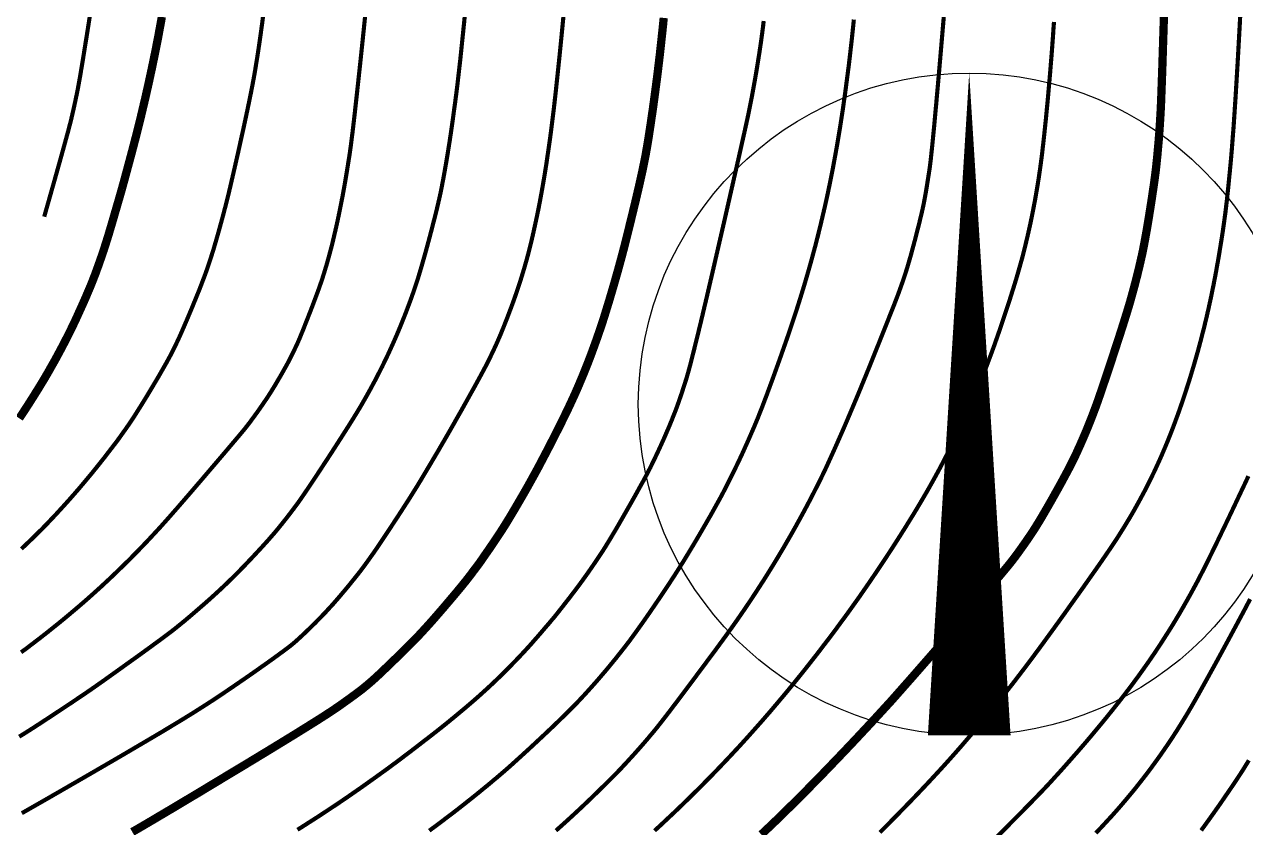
# Model space of a CAD drawing. Extents: x 36524600 to 36525730, y 2746759 to 2747713.
# Drawn here: x 36525149.49 to 36525171.63, y 2747434.52 to 2747449.07 of the extents above; entities that cross this region are included whole.
import ezdxf

# ---------------------------------------------------------------- set-up
doc = ezdxf.new("R2010")
doc.units = 0
doc.header["$LTSCALE"] = 1000
doc.header["$MEASUREMENT"] = 0
doc.layers.add('DGX', color=251, linetype='Continuous')
doc.layers.add('DIM_SYMB', color=3, linetype='Continuous')

# ---------------------------------------------------------------- blocks, each defined once
blk = doc.blocks.new('dxt')
at = {"layer": 'DGX', "color": 253, "linetype": 'Continuous', "flags": 128}
for points, const_width in [([(36525171.686, 2747435.737), (36525171.652, 2747435.68), (36525171.617, 2747435.624), (36525171.58, 2747435.564), (36525171.538, 2747435.498), (36525171.49, 2747435.426), (36525171.438, 2747435.346), (36525171.38, 2747435.261), (36525171.317, 2747435.168), (36525171.249, 2747435.07), (36525171.177, 2747434.964), (36525171.102, 2747434.857), (36525171.029, 2747434.754), (36525170.958, 2747434.655), (36525170.889, 2747434.559), (36525170.822, 2747434.467)], 0.075), ([(36525170.15, 2747449.323), (36525170.141, 2747449.032), (36525170.132, 2747448.751), (36525170.124, 2747448.498), (36525170.117, 2747448.274), (36525170.11, 2747448.079), (36525170.104, 2747447.911), (36525170.099, 2747447.772), (36525170.095, 2747447.662), (36525170.091, 2747447.58), (36525170.088, 2747447.513), (36525170.084, 2747447.445), (36525170.08, 2747447.378), (36525170.076, 2747447.31), (36525170.072, 2747447.243), (36525170.067, 2747447.175), (36525170.063, 2747447.108), (36525170.057, 2747447.04), (36525170.052, 2747446.973), (36525170.046, 2747446.905), (36525170.04, 2747446.838), (36525170.034, 2747446.771), (36525170.028, 2747446.703), (36525170.021, 2747446.636), (36525170.014, 2747446.569), (36525170.007, 2747446.501), (36525169.999, 2747446.43), (36525169.989, 2747446.35), (36525169.977, 2747446.262), (36525169.964, 2747446.166), (36525169.948, 2747446.061), (36525169.932, 2747445.949), (36525169.913, 2747445.827), (36525169.893, 2747445.698), (36525169.872, 2747445.569), (36525169.852, 2747445.448), (36525169.833, 2747445.335), (36525169.814, 2747445.231), (36525169.797, 2747445.136), (36525169.78, 2747445.049), (36525169.765, 2747444.97), (36525169.75, 2747444.9), (36525169.735, 2747444.834), (36525169.72, 2747444.768), (36525169.705, 2747444.702), (36525169.689, 2747444.636), (36525169.673, 2747444.57), (36525169.657, 2747444.505), (36525169.64, 2747444.439), (36525169.623, 2747444.374), (36525169.606, 2747444.309), (36525169.588, 2747444.243), (36525169.57, 2747444.178), (36525169.552, 2747444.113), (36525169.534, 2747444.048), (36525169.515, 2747443.983), (36525169.495, 2747443.918), (36525169.476, 2747443.854), (36525169.454, 2747443.785), (36525169.43, 2747443.707), (36525169.403, 2747443.62), (36525169.372, 2747443.525), (36525169.339, 2747443.421), (36525169.302, 2747443.308), (36525169.262, 2747443.186), (36525169.22, 2747443.056), (36525169.177, 2747442.925), (36525169.137, 2747442.804), (36525169.099, 2747442.691), (36525169.064, 2747442.588), (36525169.032, 2747442.493), (36525169.003, 2747442.407), (36525168.976, 2747442.33), (36525168.953, 2747442.262), (36525168.93, 2747442.199), (36525168.907, 2747442.135), (36525168.883, 2747442.072), (36525168.859, 2747442.009), (36525168.835, 2747441.946), (36525168.81, 2747441.883), (36525168.785, 2747441.821), (36525168.76, 2747441.758), (36525168.734, 2747441.696), (36525168.708, 2747441.634), (36525168.681, 2747441.572), (36525168.654, 2747441.51), (36525168.627, 2747441.448), (36525168.599, 2747441.387), (36525168.571, 2747441.325), (36525168.543, 2747441.264), (36525168.512, 2747441.2), (36525168.476, 2747441.128), (36525168.436, 2747441.049), (36525168.391, 2747440.964), (36525168.341, 2747440.871), (36525168.287, 2747440.771), (36525168.228, 2747440.664), (36525168.164, 2747440.55), (36525168.1, 2747440.436), (36525168.039, 2747440.33), (36525167.982, 2747440.232), (36525167.929, 2747440.141), (36525167.879, 2747440.058), (36525167.833, 2747439.983), (36525167.79, 2747439.915), (36525167.751, 2747439.855), (36525167.713, 2747439.799), (36525167.675, 2747439.743), (36525167.637, 2747439.688), (36525167.598, 2747439.633), (36525167.559, 2747439.578), (36525167.52, 2747439.523), (36525167.48, 2747439.468), (36525167.44, 2747439.414), (36525167.388, 2747439.347), (36525167.312, 2747439.252), (36525167.211, 2747439.131), (36525167.087, 2747438.983), (36525166.938, 2747438.808), (36525166.765, 2747438.606), (36525166.568, 2747438.378), (36525166.347, 2747438.122), (36525166.124, 2747437.865), (36525165.92, 2747437.63), (36525165.735, 2747437.419), (36525165.57, 2747437.23), (36525165.424, 2747437.065), (36525165.298, 2747436.922), (36525165.191, 2747436.802), (36525165.103, 2747436.706), (36525165.025, 2747436.621), (36525164.947, 2747436.536), (36525164.869, 2747436.451), (36525164.79, 2747436.366), (36525164.711, 2747436.282), (36525164.632, 2747436.197), (36525164.553, 2747436.113), (36525164.474, 2747436.029), (36525164.395, 2747435.946), (36525164.315, 2747435.862), (36525164.235, 2747435.778), (36525164.155, 2747435.695), (36525164.075, 2747435.612), (36525163.995, 2747435.529), (36525163.915, 2747435.446), (36525163.834, 2747435.364), (36525163.753, 2747435.281), (36525163.672, 2747435.199), (36525163.591, 2747435.117), (36525163.509, 2747435.036), (36525163.427, 2747434.954), (36525163.345, 2747434.873), (36525163.263, 2747434.792), (36525163.18, 2747434.712), (36525163.098, 2747434.632), (36525163.014, 2747434.552), (36525162.931, 2747434.473), (36525162.847, 2747434.394)], 0.15), ([(36525171.71, 2747438.658), (36525171.657, 2747438.558), (36525171.598, 2747438.446), (36525171.531, 2747438.321), (36525171.458, 2747438.185), (36525171.378, 2747438.036), (36525171.291, 2747437.875), (36525171.197, 2747437.702), (36525171.103, 2747437.529), (36525171.014, 2747437.368), (36525170.932, 2747437.219), (36525170.856, 2747437.083), (36525170.787, 2747436.958), (36525170.723, 2747436.846), (36525170.666, 2747436.745), (36525170.614, 2747436.657), (36525170.566, 2747436.575), (36525170.516, 2747436.493), (36525170.466, 2747436.412), (36525170.416, 2747436.331), (36525170.365, 2747436.251), (36525170.313, 2747436.171), (36525170.26, 2747436.091), (36525170.207, 2747436.012), (36525170.153, 2747435.933), (36525170.099, 2747435.855), (36525170.044, 2747435.777), (36525169.988, 2747435.7), (36525169.932, 2747435.623), (36525169.875, 2747435.546), (36525169.817, 2747435.47), (36525169.759, 2747435.395), (36525169.7, 2747435.32), (36525169.641, 2747435.245), (36525169.581, 2747435.171), (36525169.52, 2747435.098), (36525169.459, 2747435.025), (36525169.397, 2747434.952), (36525169.335, 2747434.88), (36525169.272, 2747434.808), (36525169.202, 2747434.73), (36525169.118, 2747434.639), (36525169.022, 2747434.535), (36525168.912, 2747434.418)], 0.075), ([(36525160.911, 2747434.462), (36525161, 2747434.543), (36525161.088, 2747434.625), (36525161.176, 2747434.708), (36525161.264, 2747434.79), (36525161.351, 2747434.873), (36525161.438, 2747434.957), (36525161.524, 2747435.041), (36525161.61, 2747435.125), (36525161.696, 2747435.21), (36525161.781, 2747435.295), (36525161.866, 2747435.381), (36525161.95, 2747435.467), (36525162.034, 2747435.553), (36525162.117, 2747435.64), (36525162.2, 2747435.727), (36525162.283, 2747435.815), (36525162.365, 2747435.903), (36525162.447, 2747435.991), (36525162.528, 2747436.08), (36525162.609, 2747436.169), (36525162.689, 2747436.259), (36525162.769, 2747436.349), (36525162.849, 2747436.439), (36525162.928, 2747436.53), (36525163.007, 2747436.621), (36525163.085, 2747436.713), (36525163.163, 2747436.805), (36525163.24, 2747436.897), (36525163.318, 2747436.99), (36525163.394, 2747437.083), (36525163.471, 2747437.177), (36525163.547, 2747437.271), (36525163.623, 2747437.366), (36525163.698, 2747437.46), (36525163.772, 2747437.555), (36525163.847, 2747437.65), (36525163.92, 2747437.745), (36525163.993, 2747437.841), (36525164.066, 2747437.936), (36525164.138, 2747438.032), (36525164.21, 2747438.128), (36525164.281, 2747438.225), (36525164.352, 2747438.321), (36525164.423, 2747438.418), (36525164.493, 2747438.516), (36525164.562, 2747438.613), (36525164.632, 2747438.711), (36525164.7, 2747438.81), (36525164.769, 2747438.909), (36525164.838, 2747439.01), (36525164.908, 2747439.113), (36525164.978, 2747439.217), (36525165.049, 2747439.323), (36525165.12, 2747439.431), (36525165.192, 2747439.54), (36525165.264, 2747439.652), (36525165.335, 2747439.763), (36525165.404, 2747439.872), (36525165.472, 2747439.98), (36525165.537, 2747440.086), (36525165.601, 2747440.189), (36525165.663, 2747440.291), (36525165.723, 2747440.392), (36525165.781, 2747440.49), (36525165.838, 2747440.588), (36525165.894, 2747440.686), (36525165.949, 2747440.784), (36525166.004, 2747440.883), (36525166.058, 2747440.982), (36525166.111, 2747441.082), (36525166.163, 2747441.182), (36525166.215, 2747441.282), (36525166.267, 2747441.383), (36525166.317, 2747441.484), (36525166.367, 2747441.585), (36525166.416, 2747441.687), (36525166.465, 2747441.789), (36525166.512, 2747441.891), (36525166.559, 2747441.994), (36525166.606, 2747442.097), (36525166.651, 2747442.2), (36525166.696, 2747442.303), (36525166.74, 2747442.407), (36525166.784, 2747442.512), (36525166.827, 2747442.616), (36525166.869, 2747442.721), (36525166.91, 2747442.826), (36525166.95, 2747442.931), (36525166.991, 2747443.04), (36525167.033, 2747443.153), (36525167.076, 2747443.272), (36525167.12, 2747443.397), (36525167.165, 2747443.526), (36525167.211, 2747443.662), (36525167.258, 2747443.802), (36525167.306, 2747443.948), (36525167.354, 2747444.094), (36525167.398, 2747444.234), (36525167.44, 2747444.368), (36525167.479, 2747444.496), (36525167.514, 2747444.619), (36525167.547, 2747444.735), (36525167.578, 2747444.846), (36525167.605, 2747444.951), (36525167.63, 2747445.053), (36525167.655, 2747445.155), (36525167.679, 2747445.257), (36525167.702, 2747445.36), (36525167.725, 2747445.463), (36525167.746, 2747445.566), (36525167.767, 2747445.669), (36525167.787, 2747445.772), (36525167.807, 2747445.875), (36525167.825, 2747445.979), (36525167.843, 2747446.083), (36525167.86, 2747446.186), (36525167.877, 2747446.29), (36525167.892, 2747446.394), (36525167.907, 2747446.498), (36525167.921, 2747446.603), (36525167.935, 2747446.71), (36525167.948, 2747446.824), (36525167.962, 2747446.944), (36525167.976, 2747447.071), (36525167.99, 2747447.204), (36525168.005, 2747447.343), (36525168.019, 2747447.489), (36525168.034, 2747447.641), (36525168.048, 2747447.794), (36525168.061, 2747447.943), (36525168.074, 2747448.088), (36525168.086, 2747448.229), (36525168.097, 2747448.366), (36525168.108, 2747448.498), (36525168.118, 2747448.627), (36525168.127, 2747448.751), (36525168.136, 2747448.873), (36525168.144, 2747448.995), (36525168.153, 2747449.117)], 0.075), ([(36525159.123, 2747434.463), (36525159.214, 2747434.544), (36525159.304, 2747434.625), (36525159.394, 2747434.707), (36525159.484, 2747434.79), (36525159.573, 2747434.873), (36525159.662, 2747434.957), (36525159.75, 2747435.041), (36525159.834, 2747435.123), (36525159.914, 2747435.2), (36525159.987, 2747435.272), (36525160.055, 2747435.338), (36525160.117, 2747435.4), (36525160.173, 2747435.457), (36525160.224, 2747435.508), (36525160.269, 2747435.555), (36525160.311, 2747435.599), (36525160.352, 2747435.644), (36525160.394, 2747435.688), (36525160.435, 2747435.733), (36525160.476, 2747435.778), (36525160.517, 2747435.823), (36525160.558, 2747435.868), (36525160.598, 2747435.913), (36525160.639, 2747435.959), (36525160.679, 2747436.005), (36525160.719, 2747436.051), (36525160.759, 2747436.097), (36525160.798, 2747436.143), (36525160.837, 2747436.19), (36525160.876, 2747436.236), (36525160.915, 2747436.283), (36525160.96, 2747436.338), (36525161.015, 2747436.408), (36525161.082, 2747436.494), (36525161.16, 2747436.595), (36525161.249, 2747436.712), (36525161.349, 2747436.844), (36525161.46, 2747436.992), (36525161.583, 2747437.155), (36525161.705, 2747437.32), (36525161.818, 2747437.471), (36525161.92, 2747437.609), (36525162.013, 2747437.733), (36525162.094, 2747437.844), (36525162.166, 2747437.942), (36525162.227, 2747438.026), (36525162.278, 2747438.097), (36525162.324, 2747438.161), (36525162.37, 2747438.226), (36525162.415, 2747438.29), (36525162.46, 2747438.355), (36525162.505, 2747438.42), (36525162.55, 2747438.486), (36525162.594, 2747438.551), (36525162.638, 2747438.616), (36525162.682, 2747438.682), (36525162.725, 2747438.748), (36525162.768, 2747438.814), (36525162.811, 2747438.88), (36525162.854, 2747438.947), (36525162.897, 2747439.013), (36525162.939, 2747439.08), (36525162.981, 2747439.147), (36525163.022, 2747439.214), (36525163.064, 2747439.281), (36525163.105, 2747439.349), (36525163.146, 2747439.416), (36525163.186, 2747439.484), (36525163.227, 2747439.552), (36525163.267, 2747439.62), (36525163.306, 2747439.688), (36525163.346, 2747439.757), (36525163.385, 2747439.825), (36525163.424, 2747439.894), (36525163.463, 2747439.963), (36525163.501, 2747440.032), (36525163.539, 2747440.101), (36525163.577, 2747440.17), (36525163.615, 2747440.24), (36525163.652, 2747440.309), (36525163.689, 2747440.379), (36525163.726, 2747440.449), (36525163.762, 2747440.519), (36525163.798, 2747440.589), (36525163.834, 2747440.66), (36525163.87, 2747440.73), (36525163.905, 2747440.801), (36525163.942, 2747440.876), (36525163.983, 2747440.961), (36525164.027, 2747441.054), (36525164.074, 2747441.157), (36525164.125, 2747441.27), (36525164.18, 2747441.391), (36525164.238, 2747441.522), (36525164.3, 2747441.662), (36525164.365, 2747441.811), (36525164.432, 2747441.968), (36525164.502, 2747442.133), (36525164.575, 2747442.306), (36525164.65, 2747442.488), (36525164.728, 2747442.678), (36525164.809, 2747442.876), (36525164.892, 2747443.083), (36525164.973, 2747443.284), (36525165.045, 2747443.465), (36525165.109, 2747443.625), (36525165.165, 2747443.767), (36525165.213, 2747443.888), (36525165.253, 2747443.989), (36525165.285, 2747444.071), (36525165.308, 2747444.132), (36525165.328, 2747444.184), (36525165.347, 2747444.236), (36525165.365, 2747444.287), (36525165.384, 2747444.339), (36525165.402, 2747444.391), (36525165.42, 2747444.443), (36525165.438, 2747444.496), (36525165.455, 2747444.548), (36525165.473, 2747444.604), (36525165.493, 2747444.666), (36525165.513, 2747444.736), (36525165.535, 2747444.812), (36525165.559, 2747444.895), (36525165.583, 2747444.985), (36525165.609, 2747445.081), (36525165.637, 2747445.184), (36525165.663, 2747445.288), (36525165.688, 2747445.385), (36525165.711, 2747445.475), (36525165.731, 2747445.559), (36525165.75, 2747445.636), (36525165.766, 2747445.706), (36525165.78, 2747445.77), (36525165.792, 2747445.828), (36525165.803, 2747445.885), (36525165.815, 2747445.95), (36525165.828, 2747446.021), (36525165.841, 2747446.099), (36525165.855, 2747446.184), (36525165.869, 2747446.276), (36525165.885, 2747446.375), (36525165.901, 2747446.481), (36525165.92, 2747446.635), (36525165.946, 2747446.879), (36525165.979, 2747447.213), (36525166.018, 2747447.636), (36525166.064, 2747448.15), (36525166.116, 2747448.753), (36525166.175, 2747449.446)], 0.075), ([(36525164.997, 2747434.431), (36525165.127, 2747434.561), (36525165.257, 2747434.693), (36525165.389, 2747434.828), (36525165.52, 2747434.962), (36525165.646, 2747435.093), (36525165.767, 2747435.22), (36525165.884, 2747435.344), (36525165.996, 2747435.465), (36525166.104, 2747435.582), (36525166.207, 2747435.695), (36525166.305, 2747435.805), (36525166.401, 2747435.913), (36525166.496, 2747436.022), (36525166.59, 2747436.132), (36525166.684, 2747436.242), (36525166.777, 2747436.352), (36525166.87, 2747436.463), (36525166.962, 2747436.575), (36525167.054, 2747436.687), (36525167.145, 2747436.799), (36525167.235, 2747436.912), (36525167.325, 2747437.026), (36525167.414, 2747437.139), (36525167.502, 2747437.254), (36525167.59, 2747437.369), (36525167.677, 2747437.484), (36525167.764, 2747437.6), (36525167.852, 2747437.719), (36525167.944, 2747437.844), (36525168.04, 2747437.976), (36525168.14, 2747438.113), (36525168.244, 2747438.257), (36525168.352, 2747438.407), (36525168.463, 2747438.563), (36525168.579, 2747438.725), (36525168.692, 2747438.884), (36525168.796, 2747439.032), (36525168.892, 2747439.168), (36525168.979, 2747439.292), (36525169.057, 2747439.405), (36525169.127, 2747439.507), (36525169.188, 2747439.597), (36525169.24, 2747439.675), (36525169.288, 2747439.747), (36525169.335, 2747439.82), (36525169.381, 2747439.894), (36525169.427, 2747439.967), (36525169.472, 2747440.042), (36525169.517, 2747440.116), (36525169.561, 2747440.191), (36525169.604, 2747440.266), (36525169.647, 2747440.342), (36525169.689, 2747440.418), (36525169.73, 2747440.494), (36525169.771, 2747440.57), (36525169.812, 2747440.647), (36525169.851, 2747440.725), (36525169.89, 2747440.802), (36525169.928, 2747440.88), (36525169.966, 2747440.958), (36525170.003, 2747441.037), (36525170.039, 2747441.116), (36525170.075, 2747441.195), (36525170.11, 2747441.274), (36525170.144, 2747441.354), (36525170.178, 2747441.434), (36525170.211, 2747441.514), (36525170.244, 2747441.595), (36525170.276, 2747441.676), (36525170.307, 2747441.757), (36525170.338, 2747441.838), (36525170.368, 2747441.92), (36525170.398, 2747442.001), (36525170.427, 2747442.083), (36525170.456, 2747442.166), (36525170.484, 2747442.248), (36525170.512, 2747442.331), (36525170.539, 2747442.413), (36525170.566, 2747442.496), (36525170.593, 2747442.579), (36525170.619, 2747442.662), (36525170.644, 2747442.746), (36525170.669, 2747442.829), (36525170.694, 2747442.913), (36525170.718, 2747442.996), (36525170.742, 2747443.08), (36525170.766, 2747443.164), (36525170.788, 2747443.248), (36525170.811, 2747443.333), (36525170.833, 2747443.417), (36525170.854, 2747443.501), (36525170.876, 2747443.586), (36525170.896, 2747443.67), (36525170.917, 2747443.755), (36525170.936, 2747443.84), (36525170.956, 2747443.925), (36525170.974, 2747444.01), (36525170.993, 2747444.095), (36525171.011, 2747444.181), (36525171.028, 2747444.266), (36525171.046, 2747444.351), (36525171.062, 2747444.437), (36525171.079, 2747444.523), (36525171.095, 2747444.609), (36525171.11, 2747444.695), (36525171.126, 2747444.781), (36525171.141, 2747444.867), (36525171.155, 2747444.953), (36525171.169, 2747445.04), (36525171.183, 2747445.126), (36525171.197, 2747445.213), (36525171.21, 2747445.299), (36525171.223, 2747445.385), (36525171.235, 2747445.472), (36525171.247, 2747445.558), (36525171.26, 2747445.65), (36525171.272, 2747445.753), (36525171.286, 2747445.867), (36525171.299, 2747445.992), (36525171.314, 2747446.128), (36525171.328, 2747446.274), (36525171.344, 2747446.432), (36525171.36, 2747446.6), (36525171.376, 2747446.785), (36525171.392, 2747446.992), (36525171.41, 2747447.221), (36525171.427, 2747447.473), (36525171.445, 2747447.746), (36525171.463, 2747448.041), (36525171.482, 2747448.358), (36525171.501, 2747448.697), (36525171.52, 2747449.037), (36525171.536, 2747449.354)], 0.075), ([(36525171.678, 2747440.887), (36525171.632, 2747440.787), (36525171.576, 2747440.669), (36525171.511, 2747440.532), (36525171.437, 2747440.375), (36525171.354, 2747440.2), (36525171.269, 2747440.022), (36525171.189, 2747439.856), (36525171.115, 2747439.702), (36525171.046, 2747439.56), (36525170.982, 2747439.43), (36525170.924, 2747439.312), (36525170.871, 2747439.206), (36525170.823, 2747439.113), (36525170.778, 2747439.025), (36525170.732, 2747438.938), (36525170.685, 2747438.852), (36525170.638, 2747438.765), (36525170.59, 2747438.679), (36525170.542, 2747438.594), (36525170.493, 2747438.508), (36525170.444, 2747438.423), (36525170.394, 2747438.339), (36525170.343, 2747438.254), (36525170.292, 2747438.17), (36525170.24, 2747438.087), (36525170.187, 2747438.004), (36525170.134, 2747437.921), (36525170.081, 2747437.838), (36525170.026, 2747437.756), (36525169.972, 2747437.674), (36525169.916, 2747437.593), (36525169.861, 2747437.512), (36525169.804, 2747437.432), (36525169.747, 2747437.351), (36525169.69, 2747437.272), (36525169.631, 2747437.192), (36525169.573, 2747437.113), (36525169.514, 2747437.035), (36525169.454, 2747436.956), (36525169.394, 2747436.878), (36525169.333, 2747436.8), (36525169.272, 2747436.723), (36525169.211, 2747436.646), (36525169.149, 2747436.569), (36525169.087, 2747436.492), (36525169.024, 2747436.416), (36525168.961, 2747436.34), (36525168.898, 2747436.264), (36525168.835, 2747436.189), (36525168.771, 2747436.113), (36525168.707, 2747436.038), (36525168.643, 2747435.964), (36525168.578, 2747435.889), (36525168.513, 2747435.815), (36525168.448, 2747435.741), (36525168.382, 2747435.667), (36525168.317, 2747435.593), (36525168.251, 2747435.52), (36525168.184, 2747435.447), (36525168.118, 2747435.374), (36525168.051, 2747435.301), (36525167.974, 2747435.219), (36525167.876, 2747435.117), (36525167.758, 2747434.996), (36525167.62, 2747434.855), (36525167.462, 2747434.695), (36525167.283, 2747434.515), (36525167.084, 2747434.316)], 0.075), ([(36525156.826, 2747434.462), (36525156.924, 2747434.534), (36525157.009, 2747434.597), (36525157.081, 2747434.652), (36525157.147, 2747434.702), (36525157.213, 2747434.752), (36525157.279, 2747434.802), (36525157.345, 2747434.853), (36525157.41, 2747434.904), (36525157.475, 2747434.955), (36525157.54, 2747435.007), (36525157.605, 2747435.058), (36525157.669, 2747435.11), (36525157.734, 2747435.162), (36525157.798, 2747435.215), (36525157.862, 2747435.267), (36525157.926, 2747435.32), (36525157.989, 2747435.373), (36525158.053, 2747435.426), (36525158.116, 2747435.48), (36525158.183, 2747435.537), (36525158.257, 2747435.602), (36525158.338, 2747435.674), (36525158.426, 2747435.754), (36525158.522, 2747435.841), (36525158.625, 2747435.935), (36525158.735, 2747436.037), (36525158.852, 2747436.146), (36525158.969, 2747436.256), (36525159.078, 2747436.359), (36525159.178, 2747436.456), (36525159.271, 2747436.546), (36525159.356, 2747436.629), (36525159.432, 2747436.706), (36525159.501, 2747436.776), (36525159.561, 2747436.84), (36525159.618, 2747436.901), (36525159.673, 2747436.961), (36525159.729, 2747437.023), (36525159.784, 2747437.084), (36525159.839, 2747437.146), (36525159.893, 2747437.208), (36525159.947, 2747437.271), (36525160.001, 2747437.334), (36525160.054, 2747437.397), (36525160.107, 2747437.461), (36525160.159, 2747437.525), (36525160.212, 2747437.589), (36525160.263, 2747437.654), (36525160.315, 2747437.719), (36525160.366, 2747437.784), (36525160.417, 2747437.85), (36525160.47, 2747437.92), (36525160.528, 2747438), (36525160.592, 2747438.088), (36525160.661, 2747438.185), (36525160.736, 2747438.291), (36525160.816, 2747438.406), (36525160.901, 2747438.53), (36525160.991, 2747438.662), (36525161.084, 2747438.8), (36525161.175, 2747438.938), (36525161.266, 2747439.077), (36525161.355, 2747439.217), (36525161.443, 2747439.357), (36525161.529, 2747439.499), (36525161.615, 2747439.641), (36525161.699, 2747439.783), (36525161.78, 2747439.922), (36525161.855, 2747440.052), (36525161.925, 2747440.173), (36525161.988, 2747440.286), (36525162.046, 2747440.39), (36525162.099, 2747440.486), (36525162.145, 2747440.572), (36525162.186, 2747440.65), (36525162.224, 2747440.724), (36525162.261, 2747440.798), (36525162.298, 2747440.872), (36525162.335, 2747440.946), (36525162.371, 2747441.021), (36525162.407, 2747441.095), (36525162.443, 2747441.17), (36525162.478, 2747441.245), (36525162.513, 2747441.32), (36525162.547, 2747441.396), (36525162.581, 2747441.471), (36525162.615, 2747441.547), (36525162.648, 2747441.623), (36525162.681, 2747441.699), (36525162.714, 2747441.775), (36525162.746, 2747441.851), (36525162.78, 2747441.933), (36525162.816, 2747442.024), (36525162.856, 2747442.125), (36525162.898, 2747442.236), (36525162.944, 2747442.356), (36525162.992, 2747442.487), (36525163.044, 2747442.627), (36525163.098, 2747442.777), (36525163.153, 2747442.93), (36525163.206, 2747443.078), (36525163.256, 2747443.221), (36525163.305, 2747443.359), (36525163.35, 2747443.493), (36525163.394, 2747443.622), (36525163.435, 2747443.746), (36525163.475, 2747443.865), (36525163.512, 2747443.982), (36525163.549, 2747444.099), (36525163.585, 2747444.216), (36525163.621, 2747444.334), (36525163.656, 2747444.452), (36525163.69, 2747444.57), (36525163.724, 2747444.688), (36525163.757, 2747444.806), (36525163.789, 2747444.925), (36525163.821, 2747445.043), (36525163.852, 2747445.162), (36525163.882, 2747445.281), (36525163.911, 2747445.401), (36525163.94, 2747445.52), (36525163.968, 2747445.64), (36525163.996, 2747445.759), (36525164.023, 2747445.879), (36525164.049, 2747445.999), (36525164.074, 2747446.119), (36525164.099, 2747446.24), (36525164.123, 2747446.36), (36525164.147, 2747446.481), (36525164.169, 2747446.602), (36525164.191, 2747446.722), (36525164.213, 2747446.843), (36525164.234, 2747446.965), (36525164.254, 2747447.086), (36525164.274, 2747447.207), (36525164.293, 2747447.329), (36525164.312, 2747447.45), (36525164.33, 2747447.572), (36525164.347, 2747447.694), (36525164.365, 2747447.816), (36525164.381, 2747447.938), (36525164.397, 2747448.06), (36525164.413, 2747448.182), (36525164.429, 2747448.304), (36525164.444, 2747448.426), (36525164.458, 2747448.548), (36525164.472, 2747448.67), (36525164.486, 2747448.793), (36525164.499, 2747448.915), (36525164.512, 2747449.038), (36525164.524, 2747449.16)], 0.075), ([(36525154.436, 2747434.479), (36525154.529, 2747434.537), (36525154.621, 2747434.596), (36525154.712, 2747434.654), (36525154.804, 2747434.713), (36525154.894, 2747434.772), (36525154.984, 2747434.831), (36525155.074, 2747434.891), (36525155.163, 2747434.95), (36525155.252, 2747435.01), (36525155.34, 2747435.07), (36525155.428, 2747435.131), (36525155.516, 2747435.192), (36525155.604, 2747435.253), (36525155.691, 2747435.315), (36525155.778, 2747435.377), (36525155.865, 2747435.439), (36525155.952, 2747435.502), (36525156.039, 2747435.564), (36525156.125, 2747435.628), (36525156.211, 2747435.691), (36525156.297, 2747435.755), (36525156.382, 2747435.82), (36525156.467, 2747435.884), (36525156.552, 2747435.949), (36525156.634, 2747436.012), (36525156.711, 2747436.072), (36525156.782, 2747436.126), (36525156.848, 2747436.177), (36525156.908, 2747436.224), (36525156.963, 2747436.267), (36525157.012, 2747436.306), (36525157.056, 2747436.34), (36525157.098, 2747436.374), (36525157.143, 2747436.41), (36525157.19, 2747436.449), (36525157.24, 2747436.49), (36525157.293, 2747436.533), (36525157.348, 2747436.579), (36525157.406, 2747436.627), (36525157.467, 2747436.678), (36525157.528, 2747436.73), (36525157.589, 2747436.782), (36525157.65, 2747436.835), (36525157.711, 2747436.888), (36525157.771, 2747436.942), (36525157.83, 2747436.996), (36525157.89, 2747437.05), (36525157.949, 2747437.105), (36525158.008, 2747437.161), (36525158.066, 2747437.216), (36525158.124, 2747437.272), (36525158.181, 2747437.329), (36525158.238, 2747437.386), (36525158.295, 2747437.443), (36525158.351, 2747437.501), (36525158.407, 2747437.559), (36525158.463, 2747437.617), (36525158.518, 2747437.676), (36525158.573, 2747437.735), (36525158.627, 2747437.794), (36525158.681, 2747437.854), (36525158.734, 2747437.915), (36525158.787, 2747437.975), (36525158.84, 2747438.036), (36525158.89, 2747438.095), (36525158.936, 2747438.149), (36525158.978, 2747438.197), (36525159.015, 2747438.241), (36525159.047, 2747438.28), (36525159.076, 2747438.313), (36525159.1, 2747438.342), (36525159.119, 2747438.366), (36525159.138, 2747438.389), (36525159.159, 2747438.416), (36525159.184, 2747438.447), (36525159.212, 2747438.483), (36525159.243, 2747438.522), (36525159.276, 2747438.565), (36525159.313, 2747438.612), (36525159.353, 2747438.663), (36525159.394, 2747438.716), (36525159.434, 2747438.769), (36525159.475, 2747438.823), (36525159.515, 2747438.876), (36525159.555, 2747438.93), (36525159.595, 2747438.984), (36525159.634, 2747439.039), (36525159.673, 2747439.093), (36525159.712, 2747439.148), (36525159.75, 2747439.203), (36525159.788, 2747439.258), (36525159.826, 2747439.314), (36525159.864, 2747439.369), (36525159.901, 2747439.425), (36525159.938, 2747439.481), (36525159.975, 2747439.537), (36525160.014, 2747439.598), (36525160.057, 2747439.669), (36525160.106, 2747439.749), (36525160.159, 2747439.838), (36525160.218, 2747439.937), (36525160.281, 2747440.045), (36525160.348, 2747440.163), (36525160.421, 2747440.29), (36525160.493, 2747440.417), (36525160.558, 2747440.532), (36525160.616, 2747440.637), (36525160.668, 2747440.731), (36525160.714, 2747440.813), (36525160.752, 2747440.885), (36525160.785, 2747440.946), (36525160.81, 2747440.996), (36525160.833, 2747441.04), (36525160.855, 2747441.085), (36525160.876, 2747441.129), (36525160.898, 2747441.174), (36525160.92, 2747441.219), (36525160.941, 2747441.264), (36525160.962, 2747441.308), (36525160.983, 2747441.353), (36525161.004, 2747441.399), (36525161.025, 2747441.444), (36525161.045, 2747441.489), (36525161.066, 2747441.534), (36525161.086, 2747441.58), (36525161.106, 2747441.625), (36525161.125, 2747441.671), (36525161.145, 2747441.716), (36525161.165, 2747441.762), (36525161.184, 2747441.808), (36525161.203, 2747441.854), (36525161.222, 2747441.9), (36525161.24, 2747441.946), (36525161.258, 2747441.992), (36525161.277, 2747442.038), (36525161.295, 2747442.084), (36525161.313, 2747442.134), (36525161.333, 2747442.189), (36525161.355, 2747442.25), (36525161.378, 2747442.318), (36525161.403, 2747442.391), (36525161.429, 2747442.471), (36525161.456, 2747442.556), (36525161.486, 2747442.648), (36525161.521, 2747442.768), (36525161.567, 2747442.939), (36525161.623, 2747443.161), (36525161.691, 2747443.435), (36525161.769, 2747443.759), (36525161.858, 2747444.135), (36525161.957, 2747444.561), (36525162.067, 2747445.039), (36525162.177, 2747445.516), (36525162.274, 2747445.943), (36525162.359, 2747446.317), (36525162.433, 2747446.641), (36525162.494, 2747446.913), (36525162.544, 2747447.135), (36525162.581, 2747447.304), (36525162.607, 2747447.423), (36525162.626, 2747447.516), (36525162.644, 2747447.609), (36525162.663, 2747447.702), (36525162.681, 2747447.795), (36525162.698, 2747447.888), (36525162.715, 2747447.982), (36525162.732, 2747448.075), (36525162.748, 2747448.169), (36525162.764, 2747448.262), (36525162.779, 2747448.356), (36525162.794, 2747448.449), (36525162.809, 2747448.543), (36525162.823, 2747448.637), (36525162.837, 2747448.731), (36525162.85, 2747448.825), (36525162.863, 2747448.919), (36525162.876, 2747449.02), (36525162.89, 2747449.134)], 0.075), ([(36525151.441, 2747434.439), (36525151.605, 2747434.534), (36525151.78, 2747434.637), (36525151.974, 2747434.752), (36525152.189, 2747434.879), (36525152.423, 2747435.019), (36525152.679, 2747435.172), (36525152.954, 2747435.338), (36525153.249, 2747435.516), (36525153.565, 2747435.706), (36525153.875, 2747435.894), (36525154.155, 2747436.065), (36525154.403, 2747436.217), (36525154.62, 2747436.352), (36525154.807, 2747436.469), (36525154.962, 2747436.568), (36525155.086, 2747436.65), (36525155.179, 2747436.713), (36525155.254, 2747436.766), (36525155.321, 2747436.814), (36525155.383, 2747436.858), (36525155.437, 2747436.898), (36525155.485, 2747436.933), (36525155.526, 2747436.963), (36525155.561, 2747436.99), (36525155.589, 2747437.011), (36525155.614, 2747437.031), (36525155.639, 2747437.051), (36525155.663, 2747437.071), (36525155.688, 2747437.091), (36525155.712, 2747437.111), (36525155.736, 2747437.132), (36525155.76, 2747437.152), (36525155.784, 2747437.173), (36525155.811, 2747437.197), (36525155.843, 2747437.226), (36525155.881, 2747437.26), (36525155.924, 2747437.301), (36525155.973, 2747437.347), (36525156.027, 2747437.399), (36525156.086, 2747437.456), (36525156.151, 2747437.519), (36525156.218, 2747437.583), (36525156.281, 2747437.645), (36525156.342, 2747437.704), (36525156.399, 2747437.761), (36525156.453, 2747437.815), (36525156.505, 2747437.867), (36525156.553, 2747437.916), (36525156.599, 2747437.962), (36525156.645, 2747438.01), (36525156.696, 2747438.065), (36525156.752, 2747438.126), (36525156.813, 2747438.193), (36525156.878, 2747438.266), (36525156.948, 2747438.346), (36525157.023, 2747438.432), (36525157.103, 2747438.525), (36525157.182, 2747438.618), (36525157.256, 2747438.705), (36525157.324, 2747438.786), (36525157.387, 2747438.862), (36525157.444, 2747438.932), (36525157.496, 2747438.996), (36525157.542, 2747439.055), (36525157.583, 2747439.108), (36525157.618, 2747439.156), (36525157.649, 2747439.197), (36525157.675, 2747439.231), (36525157.697, 2747439.26), (36525157.713, 2747439.282), (36525157.725, 2747439.298), (36525157.733, 2747439.308), (36525157.735, 2747439.311), (36525157.738, 2747439.315), (36525157.745, 2747439.325), (36525157.756, 2747439.341), (36525157.772, 2747439.364), (36525157.793, 2747439.394), (36525157.817, 2747439.43), (36525157.847, 2747439.472), (36525157.881, 2747439.521), (36525157.917, 2747439.573), (36525157.952, 2747439.625), (36525157.988, 2747439.677), (36525158.023, 2747439.73), (36525158.058, 2747439.782), (36525158.093, 2747439.835), (36525158.128, 2747439.888), (36525158.162, 2747439.941), (36525158.198, 2747439.998), (36525158.238, 2747440.062), (36525158.281, 2747440.133), (36525158.328, 2747440.211), (36525158.378, 2747440.296), (36525158.432, 2747440.388), (36525158.49, 2747440.487), (36525158.551, 2747440.593), (36525158.615, 2747440.705), (36525158.679, 2747440.82), (36525158.745, 2747440.94), (36525158.812, 2747441.063), (36525158.879, 2747441.191), (36525158.948, 2747441.322), (36525159.018, 2747441.457), (36525159.089, 2747441.596), (36525159.159, 2747441.734), (36525159.224, 2747441.864), (36525159.285, 2747441.989), (36525159.342, 2747442.106), (36525159.394, 2747442.217), (36525159.442, 2747442.321), (36525159.486, 2747442.418), (36525159.525, 2747442.508), (36525159.562, 2747442.595), (36525159.599, 2747442.683), (36525159.635, 2747442.77), (36525159.67, 2747442.858), (36525159.705, 2747442.946), (36525159.739, 2747443.035), (36525159.772, 2747443.123), (36525159.805, 2747443.212), (36525159.837, 2747443.301), (36525159.869, 2747443.39), (36525159.9, 2747443.48), (36525159.931, 2747443.569), (36525159.961, 2747443.659), (36525159.99, 2747443.749), (36525160.018, 2747443.839), (36525160.046, 2747443.93), (36525160.074, 2747444.021), (36525160.102, 2747444.113), (36525160.129, 2747444.206), (36525160.157, 2747444.301), (36525160.185, 2747444.396), (36525160.212, 2747444.492), (36525160.24, 2747444.59), (36525160.267, 2747444.688), (36525160.295, 2747444.791), (36525160.325, 2747444.902), (36525160.356, 2747445.02), (36525160.388, 2747445.147), (36525160.422, 2747445.281), (36525160.457, 2747445.424), (36525160.494, 2747445.574), (36525160.532, 2747445.732), (36525160.57, 2747445.889), (36525160.604, 2747446.035), (36525160.636, 2747446.172), (36525160.664, 2747446.299), (36525160.69, 2747446.416), (36525160.712, 2747446.523), (36525160.732, 2747446.62), (36525160.749, 2747446.707), (36525160.764, 2747446.794), (36525160.781, 2747446.891), (36525160.799, 2747446.999), (36525160.817, 2747447.117), (36525160.837, 2747447.246), (36525160.857, 2747447.385), (36525160.879, 2747447.534), (36525160.901, 2747447.694), (36525160.923, 2747447.859), (36525160.945, 2747448.025), (36525160.966, 2747448.19), (36525160.986, 2747448.355), (36525161.006, 2747448.521), (36525161.024, 2747448.686), (36525161.042, 2747448.852), (36525161.06, 2747449.018), (36525161.077, 2747449.19)], 0.15), ([(36525149.438, 2747434.779), (36525149.648, 2747434.899), (36525149.876, 2747435.029), (36525150.119, 2747435.169), (36525150.379, 2747435.319), (36525150.656, 2747435.479), (36525150.949, 2747435.649), (36525151.238, 2747435.817), (36525151.505, 2747435.974), (36525151.75, 2747436.118), (36525151.972, 2747436.249), (36525152.171, 2747436.369), (36525152.348, 2747436.476), (36525152.502, 2747436.571), (36525152.634, 2747436.654), (36525152.755, 2747436.731), (36525152.879, 2747436.811), (36525153.004, 2747436.894), (36525153.131, 2747436.979), (36525153.261, 2747437.067), (36525153.392, 2747437.157), (36525153.526, 2747437.249), (36525153.662, 2747437.344), (36525153.792, 2747437.436), (36525153.91, 2747437.519), (36525154.015, 2747437.595), (36525154.107, 2747437.662), (36525154.187, 2747437.721), (36525154.255, 2747437.771), (36525154.309, 2747437.813), (36525154.351, 2747437.847), (36525154.389, 2747437.879), (36525154.43, 2747437.916), (36525154.475, 2747437.957), (36525154.524, 2747438.002), (36525154.577, 2747438.052), (36525154.633, 2747438.106), (36525154.694, 2747438.165), (36525154.758, 2747438.228), (36525154.823, 2747438.294), (36525154.888, 2747438.361), (36525154.952, 2747438.428), (36525155.015, 2747438.497), (36525155.078, 2747438.565), (36525155.139, 2747438.635), (36525155.2, 2747438.706), (36525155.26, 2747438.777), (36525155.318, 2747438.846), (36525155.372, 2747438.911), (36525155.421, 2747438.972), (36525155.467, 2747439.029), (36525155.509, 2747439.081), (36525155.547, 2747439.129), (36525155.581, 2747439.173), (36525155.611, 2747439.212), (36525155.639, 2747439.25), (36525155.666, 2747439.287), (36525155.694, 2747439.325), (36525155.721, 2747439.363), (36525155.748, 2747439.401), (36525155.775, 2747439.439), (36525155.802, 2747439.477), (36525155.829, 2747439.515), (36525155.857, 2747439.556), (36525155.889, 2747439.603), (36525155.924, 2747439.655), (36525155.963, 2747439.713), (36525156.005, 2747439.777), (36525156.051, 2747439.846), (36525156.101, 2747439.921), (36525156.154, 2747440.001), (36525156.208, 2747440.083), (36525156.259, 2747440.161), (36525156.307, 2747440.235), (36525156.353, 2747440.306), (36525156.396, 2747440.373), (36525156.437, 2747440.436), (36525156.475, 2747440.496), (36525156.51, 2747440.552), (36525156.546, 2747440.61), (36525156.587, 2747440.675), (36525156.631, 2747440.747), (36525156.679, 2747440.826), (36525156.73, 2747440.912), (36525156.786, 2747441.006), (36525156.846, 2747441.106), (36525156.909, 2747441.213), (36525156.976, 2747441.326), (36525157.044, 2747441.443), (36525157.114, 2747441.563), (36525157.186, 2747441.688), (36525157.26, 2747441.817), (36525157.335, 2747441.95), (36525157.413, 2747442.087), (36525157.492, 2747442.228), (36525157.568, 2747442.365), (36525157.638, 2747442.49), (36525157.7, 2747442.603), (36525157.755, 2747442.704), (36525157.803, 2747442.793), (36525157.844, 2747442.87), (36525157.877, 2747442.934), (36525157.904, 2747442.987), (36525157.927, 2747443.034), (36525157.949, 2747443.081), (36525157.972, 2747443.128), (36525157.994, 2747443.175), (36525158.016, 2747443.222), (36525158.038, 2747443.27), (36525158.059, 2747443.317), (36525158.08, 2747443.365), (36525158.102, 2747443.415), (36525158.126, 2747443.472), (36525158.152, 2747443.536), (36525158.18, 2747443.605), (36525158.21, 2747443.681), (36525158.242, 2747443.763), (36525158.275, 2747443.851), (36525158.311, 2747443.945), (36525158.347, 2747444.043), (36525158.382, 2747444.141), (36525158.416, 2747444.24), (36525158.449, 2747444.338), (36525158.481, 2747444.437), (36525158.512, 2747444.537), (36525158.542, 2747444.636), (36525158.571, 2747444.736), (36525158.6, 2747444.839), (36525158.629, 2747444.948), (36525158.658, 2747445.063), (36525158.687, 2747445.184), (36525158.716, 2747445.311), (36525158.745, 2747445.443), (36525158.775, 2747445.582), (36525158.805, 2747445.726), (36525158.834, 2747445.877), (36525158.863, 2747446.034), (36525158.892, 2747446.198), (36525158.921, 2747446.369), (36525158.949, 2747446.546), (36525158.976, 2747446.73), (36525159.004, 2747446.921), (36525159.031, 2747447.118), (36525159.058, 2747447.333), (36525159.088, 2747447.577), (36525159.119, 2747447.85), (36525159.151, 2747448.152), (36525159.186, 2747448.483), (36525159.222, 2747448.842), (36525159.26, 2747449.231)], 0.075), ([(36525149.39, 2747436.165), (36525149.448, 2747436.201), (36525149.509, 2747436.239), (36525149.577, 2747436.282), (36525149.652, 2747436.33), (36525149.734, 2747436.383), (36525149.823, 2747436.441), (36525149.919, 2747436.504), (36525150.022, 2747436.572), (36525150.132, 2747436.644), (36525150.241, 2747436.717), (36525150.344, 2747436.785), (36525150.439, 2747436.849), (36525150.527, 2747436.908), (36525150.608, 2747436.963), (36525150.682, 2747437.014), (36525150.748, 2747437.06), (36525150.807, 2747437.101), (36525150.866, 2747437.143), (36525150.932, 2747437.189), (36525151.004, 2747437.241), (36525151.084, 2747437.298), (36525151.17, 2747437.359), (36525151.263, 2747437.426), (36525151.363, 2747437.498), (36525151.47, 2747437.574), (36525151.577, 2747437.651), (36525151.676, 2747437.723), (36525151.769, 2747437.79), (36525151.854, 2747437.853), (36525151.933, 2747437.91), (36525152.004, 2747437.963), (36525152.069, 2747438.011), (36525152.126, 2747438.054), (36525152.183, 2747438.098), (36525152.246, 2747438.148), (36525152.315, 2747438.204), (36525152.39, 2747438.265), (36525152.471, 2747438.333), (36525152.557, 2747438.407), (36525152.65, 2747438.487), (36525152.749, 2747438.573), (36525152.85, 2747438.662), (36525152.95, 2747438.753), (36525153.049, 2747438.844), (36525153.147, 2747438.937), (36525153.244, 2747439.031), (36525153.34, 2747439.126), (36525153.435, 2747439.223), (36525153.528, 2747439.32), (36525153.618, 2747439.415), (36525153.702, 2747439.505), (36525153.779, 2747439.588), (36525153.85, 2747439.666), (36525153.915, 2747439.738), (36525153.973, 2747439.805), (36525154.026, 2747439.866), (36525154.072, 2747439.921), (36525154.114, 2747439.973), (36525154.157, 2747440.026), (36525154.199, 2747440.079), (36525154.241, 2747440.132), (36525154.282, 2747440.185), (36525154.323, 2747440.239), (36525154.364, 2747440.292), (36525154.404, 2747440.347), (36525154.449, 2747440.407), (36525154.5, 2747440.48), (36525154.559, 2747440.566), (36525154.626, 2747440.664), (36525154.7, 2747440.775), (36525154.782, 2747440.898), (36525154.871, 2747441.034), (36525154.968, 2747441.182), (36525155.065, 2747441.331), (36525155.154, 2747441.469), (36525155.236, 2747441.597), (36525155.31, 2747441.713), (36525155.376, 2747441.817), (36525155.435, 2747441.911), (36525155.486, 2747441.994), (36525155.53, 2747442.066), (36525155.57, 2747442.132), (36525155.609, 2747442.199), (36525155.647, 2747442.266), (36525155.686, 2747442.333), (36525155.723, 2747442.4), (36525155.761, 2747442.468), (36525155.797, 2747442.536), (36525155.834, 2747442.604), (36525155.87, 2747442.673), (36525155.905, 2747442.741), (36525155.94, 2747442.81), (36525155.975, 2747442.879), (36525156.009, 2747442.949), (36525156.042, 2747443.018), (36525156.076, 2747443.088), (36525156.108, 2747443.158), (36525156.14, 2747443.228), (36525156.172, 2747443.299), (36525156.203, 2747443.369), (36525156.234, 2747443.44), (36525156.264, 2747443.511), (36525156.294, 2747443.583), (36525156.323, 2747443.654), (36525156.352, 2747443.726), (36525156.381, 2747443.798), (36525156.409, 2747443.87), (36525156.436, 2747443.942), (36525156.463, 2747444.014), (36525156.49, 2747444.087), (36525156.516, 2747444.16), (36525156.542, 2747444.233), (36525156.567, 2747444.306), (36525156.593, 2747444.384), (36525156.621, 2747444.471), (36525156.65, 2747444.568), (36525156.682, 2747444.675), (36525156.715, 2747444.791), (36525156.751, 2747444.917), (36525156.788, 2747445.052), (36525156.827, 2747445.197), (36525156.865, 2747445.341), (36525156.9, 2747445.477), (36525156.933, 2747445.604), (36525156.962, 2747445.721), (36525156.987, 2747445.829), (36525157.01, 2747445.928), (36525157.03, 2747446.018), (36525157.046, 2747446.098), (36525157.061, 2747446.175), (36525157.076, 2747446.254), (36525157.091, 2747446.335), (36525157.106, 2747446.418), (36525157.121, 2747446.503), (36525157.136, 2747446.59), (36525157.151, 2747446.68), (36525157.166, 2747446.771), (36525157.181, 2747446.868), (36525157.198, 2747446.973), (36525157.215, 2747447.088), (36525157.233, 2747447.212), (36525157.252, 2747447.345), (36525157.271, 2747447.487), (36525157.292, 2747447.637), (36525157.313, 2747447.797), (36525157.336, 2747447.979), (36525157.361, 2747448.198), (36525157.39, 2747448.452), (36525157.42, 2747448.743), (36525157.454, 2747449.069), (36525157.49, 2747449.432)], 0.075), ([(36525149.425, 2747437.694), (36525149.504, 2747437.752), (36525149.582, 2747437.811), (36525149.659, 2747437.87), (36525149.737, 2747437.929), (36525149.814, 2747437.989), (36525149.891, 2747438.049), (36525149.967, 2747438.11), (36525150.043, 2747438.171), (36525150.119, 2747438.232), (36525150.195, 2747438.294), (36525150.27, 2747438.356), (36525150.344, 2747438.419), (36525150.419, 2747438.482), (36525150.493, 2747438.545), (36525150.567, 2747438.609), (36525150.64, 2747438.673), (36525150.713, 2747438.738), (36525150.785, 2747438.803), (36525150.858, 2747438.868), (36525150.929, 2747438.934), (36525151.001, 2747439.001), (36525151.072, 2747439.068), (36525151.142, 2747439.135), (36525151.212, 2747439.203), (36525151.282, 2747439.271), (36525151.352, 2747439.339), (36525151.421, 2747439.408), (36525151.489, 2747439.477), (36525151.557, 2747439.547), (36525151.625, 2747439.617), (36525151.693, 2747439.688), (36525151.759, 2747439.758), (36525151.826, 2747439.83), (36525151.892, 2747439.901), (36525151.958, 2747439.973), (36525152.023, 2747440.046), (36525152.093, 2747440.124), (36525152.171, 2747440.213), (36525152.259, 2747440.313), (36525152.355, 2747440.424), (36525152.461, 2747440.546), (36525152.575, 2747440.679), (36525152.699, 2747440.823), (36525152.831, 2747440.978), (36525152.961, 2747441.13), (36525153.077, 2747441.266), (36525153.179, 2747441.386), (36525153.266, 2747441.489), (36525153.34, 2747441.576), (36525153.399, 2747441.646), (36525153.445, 2747441.701), (36525153.476, 2747441.738), (36525153.501, 2747441.77), (36525153.529, 2747441.806), (36525153.56, 2747441.846), (36525153.593, 2747441.89), (36525153.628, 2747441.938), (36525153.666, 2747441.99), (36525153.707, 2747442.046), (36525153.749, 2747442.106), (36525153.793, 2747442.169), (36525153.836, 2747442.232), (36525153.879, 2747442.295), (36525153.921, 2747442.359), (36525153.962, 2747442.424), (36525154.002, 2747442.489), (36525154.042, 2747442.554), (36525154.08, 2747442.62), (36525154.118, 2747442.684), (36525154.152, 2747442.744), (36525154.184, 2747442.8), (36525154.213, 2747442.852), (36525154.24, 2747442.9), (36525154.264, 2747442.944), (36525154.285, 2747442.985), (36525154.304, 2747443.021), (36525154.321, 2747443.055), (36525154.338, 2747443.089), (36525154.355, 2747443.124), (36525154.372, 2747443.158), (36525154.388, 2747443.192), (36525154.404, 2747443.227), (36525154.421, 2747443.262), (36525154.437, 2747443.296), (36525154.454, 2747443.336), (36525154.475, 2747443.384), (36525154.498, 2747443.441), (36525154.525, 2747443.506), (36525154.555, 2747443.581), (36525154.588, 2747443.665), (36525154.624, 2747443.757), (36525154.664, 2747443.858), (36525154.703, 2747443.96), (36525154.739, 2747444.055), (36525154.772, 2747444.143), (36525154.802, 2747444.223), (36525154.828, 2747444.296), (36525154.851, 2747444.362), (36525154.872, 2747444.421), (36525154.889, 2747444.473), (36525154.904, 2747444.521), (36525154.919, 2747444.569), (36525154.934, 2747444.618), (36525154.948, 2747444.666), (36525154.963, 2747444.714), (36525154.977, 2747444.763), (36525154.99, 2747444.811), (36525155.004, 2747444.86), (36525155.017, 2747444.909), (36525155.03, 2747444.957), (36525155.043, 2747445.006), (36525155.056, 2747445.055), (36525155.068, 2747445.104), (36525155.08, 2747445.153), (36525155.092, 2747445.202), (36525155.103, 2747445.251), (36525155.114, 2747445.299), (36525155.125, 2747445.345), (36525155.135, 2747445.388), (36525155.144, 2747445.429), (36525155.153, 2747445.468), (36525155.161, 2747445.505), (36525155.168, 2747445.539), (36525155.175, 2747445.57), (36525155.182, 2747445.603), (36525155.189, 2747445.64), (36525155.198, 2747445.682), (36525155.207, 2747445.727), (36525155.217, 2747445.777), (36525155.228, 2747445.831), (36525155.239, 2747445.89), (36525155.252, 2747445.953), (36525155.265, 2747446.022), (36525155.279, 2747446.099), (36525155.294, 2747446.184), (36525155.31, 2747446.278), (36525155.327, 2747446.38), (36525155.345, 2747446.49), (36525155.364, 2747446.609), (36525155.384, 2747446.735), (36525155.407, 2747446.902), (36525155.437, 2747447.139), (36525155.473, 2747447.447), (36525155.515, 2747447.826), (36525155.564, 2747448.276), (36525155.619, 2747448.797), (36525155.68, 2747449.389)], 0.075), ([(36525149.431, 2747439.569), (36525149.519, 2747439.653), (36525149.6, 2747439.73), (36525149.674, 2747439.802), (36525149.741, 2747439.868), (36525149.802, 2747439.928), (36525149.855, 2747439.982), (36525149.905, 2747440.034), (36525149.954, 2747440.086), (36525150.003, 2747440.138), (36525150.053, 2747440.19), (36525150.101, 2747440.243), (36525150.15, 2747440.296), (36525150.198, 2747440.349), (36525150.246, 2747440.402), (36525150.294, 2747440.455), (36525150.341, 2747440.509), (36525150.389, 2747440.563), (36525150.436, 2747440.617), (36525150.483, 2747440.671), (36525150.529, 2747440.726), (36525150.575, 2747440.781), (36525150.621, 2747440.836), (36525150.667, 2747440.891), (36525150.713, 2747440.946), (36525150.758, 2747441.002), (36525150.803, 2747441.058), (36525150.848, 2747441.114), (36525150.892, 2747441.17), (36525150.937, 2747441.226), (36525150.98, 2747441.283), (36525151.022, 2747441.337), (36525151.058, 2747441.384), (36525151.09, 2747441.425), (36525151.116, 2747441.459), (36525151.138, 2747441.488), (36525151.155, 2747441.509), (36525151.167, 2747441.525), (36525151.174, 2747441.534), (36525151.18, 2747441.543), (36525151.191, 2747441.559), (36525151.207, 2747441.58), (36525151.226, 2747441.608), (36525151.25, 2747441.642), (36525151.279, 2747441.682), (36525151.312, 2747441.728), (36525151.349, 2747441.781), (36525151.39, 2747441.84), (36525151.435, 2747441.907), (36525151.484, 2747441.982), (36525151.536, 2747442.065), (36525151.593, 2747442.155), (36525151.653, 2747442.252), (36525151.718, 2747442.358), (36525151.786, 2747442.471), (36525151.853, 2747442.584), (36525151.916, 2747442.69), (36525151.973, 2747442.79), (36525152.026, 2747442.882), (36525152.074, 2747442.967), (36525152.117, 2747443.046), (36525152.155, 2747443.117), (36525152.188, 2747443.182), (36525152.22, 2747443.246), (36525152.254, 2747443.32), (36525152.292, 2747443.401), (36525152.332, 2747443.49), (36525152.374, 2747443.587), (36525152.42, 2747443.693), (36525152.468, 2747443.807), (36525152.519, 2747443.928), (36525152.569, 2747444.05), (36525152.616, 2747444.165), (36525152.659, 2747444.271), (36525152.697, 2747444.37), (36525152.732, 2747444.462), (36525152.764, 2747444.545), (36525152.791, 2747444.622), (36525152.815, 2747444.69), (36525152.836, 2747444.755), (36525152.857, 2747444.819), (36525152.878, 2747444.884), (36525152.899, 2747444.949), (36525152.919, 2747445.014), (36525152.938, 2747445.08), (36525152.957, 2747445.145), (36525152.976, 2747445.21), (36525152.995, 2747445.277), (36525153.014, 2747445.345), (36525153.033, 2747445.415), (36525153.053, 2747445.486), (36525153.073, 2747445.56), (36525153.093, 2747445.635), (36525153.113, 2747445.712), (36525153.134, 2747445.79), (36525153.156, 2747445.878), (36525153.182, 2747445.983), (36525153.211, 2747446.104), (36525153.243, 2747446.242), (36525153.279, 2747446.397), (36525153.318, 2747446.568), (36525153.361, 2747446.756), (36525153.406, 2747446.961), (36525153.452, 2747447.167), (36525153.494, 2747447.361), (36525153.532, 2747447.541), (36525153.567, 2747447.708), (36525153.598, 2747447.862), (36525153.625, 2747448.002), (36525153.649, 2747448.13), (36525153.669, 2747448.244), (36525153.686, 2747448.352), (36525153.704, 2747448.46), (36525153.721, 2747448.568), (36525153.737, 2747448.676), (36525153.753, 2747448.784), (36525153.768, 2747448.892), (36525153.783, 2747449), (36525153.798, 2747449.108), (36525153.815, 2747449.246)], 0.075), ([(36525151.254, 2747446.096), (36525151.303, 2747446.275), (36525151.348, 2747446.442), (36525151.39, 2747446.598), (36525151.429, 2747446.743), (36525151.464, 2747446.876), (36525151.496, 2747446.998), (36525151.524, 2747447.108), (36525151.549, 2747447.206), (36525151.572, 2747447.299), (36525151.595, 2747447.392), (36525151.617, 2747447.486), (36525151.639, 2747447.579), (36525151.661, 2747447.672), (36525151.683, 2747447.765), (36525151.704, 2747447.859), (36525151.725, 2747447.952), (36525151.746, 2747448.046), (36525151.766, 2747448.14), (36525151.787, 2747448.235), (36525151.807, 2747448.331), (36525151.827, 2747448.427), (36525151.847, 2747448.524), (36525151.867, 2747448.622), (36525151.886, 2747448.72), (36525151.907, 2747448.824), (36525151.928, 2747448.941), (36525151.952, 2747449.069), (36525151.977, 2747449.209)], 0.15), ([(36525149.392, 2747441.935), (36525149.432, 2747441.995), (36525149.468, 2747442.049), (36525149.502, 2747442.101), (36525149.537, 2747442.155), (36525149.573, 2747442.21), (36525149.609, 2747442.268), (36525149.647, 2747442.327), (36525149.685, 2747442.389), (36525149.725, 2747442.452), (36525149.765, 2747442.517), (36525149.806, 2747442.585), (36525149.849, 2747442.656), (36525149.892, 2747442.729), (36525149.936, 2747442.806), (36525149.981, 2747442.886), (36525150.028, 2747442.968), (36525150.075, 2747443.054), (36525150.123, 2747443.143), (36525150.171, 2747443.233), (36525150.218, 2747443.324), (36525150.265, 2747443.415), (36525150.311, 2747443.507), (36525150.356, 2747443.599), (36525150.4, 2747443.691), (36525150.443, 2747443.784), (36525150.485, 2747443.877), (36525150.526, 2747443.967), (36525150.564, 2747444.052), (36525150.599, 2747444.131), (36525150.63, 2747444.205), (36525150.659, 2747444.272), (36525150.685, 2747444.334), (36525150.708, 2747444.391), (36525150.728, 2747444.441), (36525150.746, 2747444.489), (36525150.765, 2747444.537), (36525150.783, 2747444.585), (36525150.8, 2747444.633), (36525150.818, 2747444.681), (36525150.835, 2747444.729), (36525150.852, 2747444.778), (36525150.869, 2747444.826), (36525150.886, 2747444.874), (36525150.902, 2747444.923), (36525150.919, 2747444.971), (36525150.935, 2747445.02), (36525150.95, 2747445.069), (36525150.966, 2747445.118), (36525150.981, 2747445.166), (36525150.996, 2747445.215), (36525151.014, 2747445.272), (36525151.035, 2747445.344), (36525151.061, 2747445.431), (36525151.091, 2747445.533), (36525151.125, 2747445.651), (36525151.164, 2747445.784), (36525151.207, 2747445.932), (36525151.254, 2747446.096)], 0.15), ([(36525150.676, 2747449.256), (36525150.648, 2747449.075), (36525150.618, 2747448.885), (36525150.588, 2747448.7), (36525150.561, 2747448.531), (36525150.536, 2747448.378), (36525150.513, 2747448.242), (36525150.493, 2747448.121), (36525150.474, 2747448.017), (36525150.458, 2747447.929), (36525150.444, 2747447.857), (36525150.431, 2747447.793), (36525150.417, 2747447.729), (36525150.404, 2747447.665), (36525150.39, 2747447.602), (36525150.376, 2747447.538), (36525150.361, 2747447.474), (36525150.347, 2747447.411), (36525150.332, 2747447.348), (36525150.311, 2747447.265), (36525150.279, 2747447.142), (36525150.235, 2747446.981), (36525150.18, 2747446.781), (36525150.113, 2747446.541), (36525150.035, 2747446.262), (36525149.945, 2747445.945), (36525149.844, 2747445.588)], 0.075)]:
    blk.add_lwpolyline(points, dxfattribs=dict(at, const_width=const_width))

msp = doc.modelspace()

# ---------------------------------------------------------------- linework, layer by layer
at = {"layer": 'DIM_SYMB'}
msp.add_lwpolyline([(36525166.616, 2747436.19, 1.5, 0, 0), (36525166.616, 2747448.19, 0, 0, 0)], format="xyseb", dxfattribs=at)
msp.add_circle((36525166.616, 2747442.19), 6, dxfattribs=at)

# ---------------------------------------------------------------- block references
msp.add_blockref('dxt', (0, 0))

doc.saveas('drawing.dxf')
